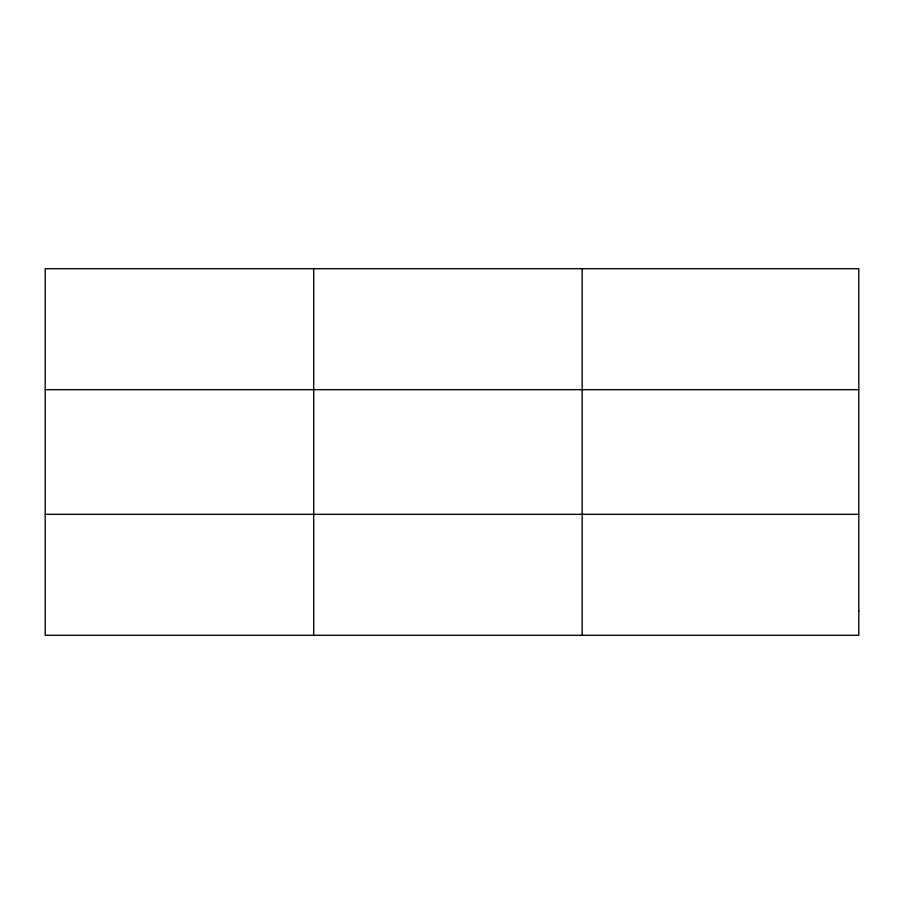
<?xml version="1.0" encoding="UTF-8"?>
<svg xmlns="http://www.w3.org/2000/svg" width="904" height="904" viewBox="0 0 904 904"><rect width="100%" height="100%" fill="white"/><g stroke="black" fill="none" stroke-linecap="round" stroke-linejoin="round"><path stroke-width="1.36" d="M313.688 268.703L313.688 635.297M582.176 268.703L582.176 635.297M45.2 389.68L858.8 389.68M45.2 514.319L858.8 514.319M858.8 611.104L858.8 635.297L45.2 635.297L45.2 268.703L858.8 268.703L858.8 611.104"/></g></svg>
